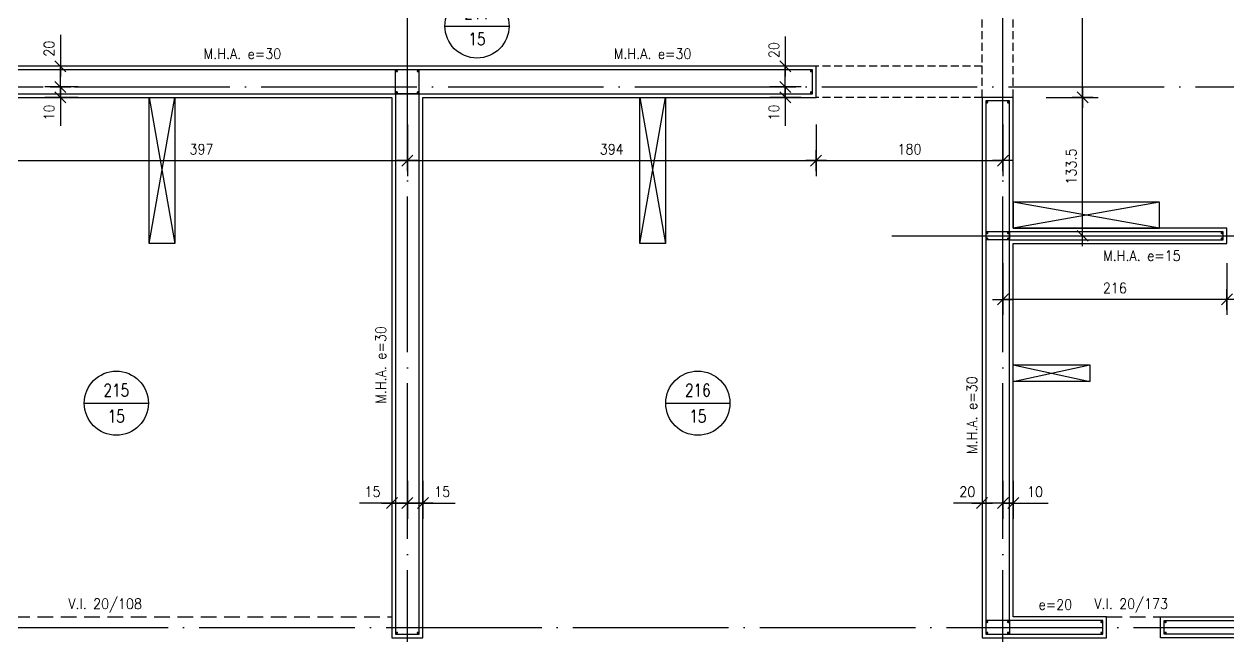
# Model space of a CAD drawing. Extents: x 2771 to 11885, y 4059 to 11529.
# Drawn here: x 5699 to 6859, y 4854 to 5444 of the extents above; entities that cross this region are included whole.
import ezdxf
from ezdxf.enums import TextEntityAlignment as Align

# ---------------------------------------------------------------- set-up
doc = ezdxf.new("R2010")
doc.units = 0
doc.header["$LTSCALE"] = 60
doc.header["$PDMODE"] = 1
for name, pattern in [('EJES', [3, 2.5, -0.25, 0, -0.25]), ('HIDDEN', [0.375, 0.25, -0.125]), ('HIDDEN2', [0.1875, 0.125, -0.0625])]:
    doc.linetypes.add(name, pattern=pattern)
doc.layers.get('0').update_dxf_attribs({"linetype": 'CONTINUOUS'})
doc.layers.get('DEFPOINTS').update_dxf_attribs({"linetype": 'CONTINUOUS'})
for name, color, linetype in [('COTAS', 3, 'CONTINUOUS'), ('CRUCES', 9, 'CONTINUOUS'), ('EJES', 1, 'EJES'), ('MALLA', 1, 'CONTINUOUS'), ('MUROS', 4, 'CONTINUOUS'), ('REFUERZOS', 3, 'HIDDEN2'), ('SHAFT', 1, 'CONTINUOUS'), ('TEXTOS', 2, 'CONTINUOUS'), ('VIGAS', 2, 'CONTINUOUS')]:
    doc.layers.add(name, color=color, linetype=linetype)
doc.layers.add('RLA-LOSAS', color=3, linetype='CONTINUOUS', lineweight=9)
doc.styles.add('COTAS', font='romans.shx', dxfattribs={"width": 0.9})
doc.styles.add('ROMANS', font='romans.shx', dxfattribs={"width": 0.9, "height": 10})
doc.dimstyles.new('50', dxfattribs={"dimtxt": 10, "dimasz": 1, "dimexe": 15, "dimexo": 0, "dimgap": 6, "dimtad": 1, "dimdec": 8, "dimdsep": 46, "dimtxsty": 'COTAS', "dimblk": '$COTA$', "dimcen": 0.09, "dimdle": 10, "dimclrd": 256, "dimclre": 256, "dimclrt": 2, "dimadec": 0, "dimazin": 0, "dimtfac": 1, "dimtdec": 8, "dimtmove": 0, "dimatfit": 2, "dimfxl": 35, "dimfxlon": 1, "dimtolj": 1, "dimarcsym": 0})

# ---------------------------------------------------------------- blocks, each defined once
blk = doc.blocks.new('$COTA$')
at = {"layer": 'COTAS'}
for p, q in [((10, 0), (-10, 0)), ((5.3, 5.3), (-5.3, -5.3)), ((0, -10), (0, 10))]:
    blk.add_line(p, q, dxfattribs=at)
blk = doc.blocks.new('*D40')
at = {"layer": 'COTAS', "lineweight": -2, "transparency": 16777216}
for p, q in [((6642.5, 5213.9), (6642.5, 5163.9)), ((6858.5, 5213.9), (6858.5, 5163.9)), ((6857.5, 5178.9), (6643.5, 5178.9))]:
    blk.add_line(p, q, dxfattribs=at)
at = {"layer": 'DEFPOINTS', "color": 0, "transparency": 16777216}
for p in [(6642.5, 5232.7), (6858.5, 5232.7), (6642.5, 5178.9)]:
    blk.add_point(p, dxfattribs=at)
at = {"layer": 'COTAS', "lineweight": -2, "transparency": 16777216, "rotation": 180}
blk.add_blockref('$COTA$', (6642.5, 5178.9), dxfattribs=at)
at = {"layer": 'COTAS', "lineweight": -2, "transparency": 16777216}
blk.add_blockref('$COTA$', (6858.5, 5178.9), dxfattribs=at)
at = {"layer": 'COTAS', "color": 2, "transparency": 16777216, "insert": (6750.5, 5189.9), "char_height": 10, "attachment_point": 5, "style": 'COTAS'}
blk.add_mtext('\\A1;216', dxfattribs=at)
blk = doc.blocks.new('*D44')
at = {"layer": 'COTAS', "lineweight": -2, "transparency": 16777216}
for p, q in [((6684.4, 5373.7), (6734.4, 5373.7)), ((6719.4, 5241.2), (6719.4, 5372.7)), ((6684.4, 5240.2), (6734.4, 5240.2))]:
    blk.add_line(p, q, dxfattribs=at)
at = {"layer": 'DEFPOINTS', "color": 0, "transparency": 16777216}
for p in [(6674.4, 5373.7), (6719.4, 5373.7), (6671.9, 5240.2)]:
    blk.add_point(p, dxfattribs=at)
at = {"layer": 'COTAS', "lineweight": -2, "transparency": 16777216}
for p, rotation in [((6719.4, 5373.7), 90), ((6719.4, 5240.2), 270)]:
    blk.add_blockref('$COTA$', p, dxfattribs=dict(at, rotation=rotation))
at = {"layer": 'COTAS', "color": 2, "transparency": 16777216, "insert": (6708.4, 5307), "char_height": 10, "attachment_point": 5, "rotation": 90, "style": 'COTAS'}
blk.add_mtext('\\A1;133.5', dxfattribs=at)
blk = doc.blocks.new('*D45')
at = {"layer": 'COTAS', "lineweight": -2, "transparency": 16777216}
for p, q in [((6684.4, 5597.7), (6734.4, 5597.7)), ((6719.4, 5374.7), (6719.4, 5596.7)), ((6684.4, 5373.7), (6734.4, 5373.7))]:
    blk.add_line(p, q, dxfattribs=at)
at = {"layer": 'DEFPOINTS', "color": 0, "transparency": 16777216}
for p in [(6674.4, 5597.7), (6719.4, 5597.7), (6674.4, 5373.7)]:
    blk.add_point(p, dxfattribs=at)
at = {"layer": 'COTAS', "lineweight": -2, "transparency": 16777216}
for p, rotation in [((6719.4, 5597.7), 90), ((6719.4, 5373.7), 270)]:
    blk.add_blockref('$COTA$', p, dxfattribs=dict(at, rotation=rotation))
at = {"layer": 'COTAS', "color": 2, "transparency": 16777216, "insert": (6708.4, 5510.7), "char_height": 10, "attachment_point": 5, "rotation": 90, "style": 'COTAS'}
blk.add_mtext('\\A1;224', dxfattribs=at)
blk = doc.blocks.new('*D56')
at = {"layer": 'COTAS', "lineweight": -2, "transparency": 16777216}
for p, q in [((5671.5, 5347.7), (5671.5, 5297.7)), ((6068.5, 5347.7), (6068.5, 5297.7)), ((5672.5, 5312.7), (6067.5, 5312.7))]:
    blk.add_line(p, q, dxfattribs=at)
at = {"layer": 'DEFPOINTS', "color": 0, "transparency": 16777216}
for p in [(5671.5, 5366.2), (6068.5, 5366.2), (6068.5, 5312.7)]:
    blk.add_point(p, dxfattribs=at)
at = {"layer": 'COTAS', "lineweight": -2, "transparency": 16777216, "rotation": 180}
blk.add_blockref('$COTA$', (5671.5, 5312.7), dxfattribs=at)
at = {"layer": 'COTAS', "lineweight": -2, "transparency": 16777216}
blk.add_blockref('$COTA$', (6068.5, 5312.7), dxfattribs=at)
at = {"layer": 'COTAS', "color": 2, "transparency": 16777216, "insert": (5870, 5323.7), "char_height": 10, "attachment_point": 5, "style": 'COTAS'}
blk.add_mtext('\\A1;397', dxfattribs=at)
blk = doc.blocks.new('*D57')
at = {"layer": 'COTAS', "lineweight": -2, "transparency": 16777216}
for p, q in [((6068.5, 5347.7), (6068.5, 5297.7)), ((6462.5, 5347.7), (6462.5, 5297.7)), ((6069.5, 5312.7), (6461.5, 5312.7))]:
    blk.add_line(p, q, dxfattribs=at)
at = {"layer": 'DEFPOINTS', "color": 0, "transparency": 16777216}
for p in [(6068.5, 5366.2), (6462.5, 5366.2), (6462.5, 5312.7)]:
    blk.add_point(p, dxfattribs=at)
at = {"layer": 'COTAS', "lineweight": -2, "transparency": 16777216, "rotation": 180}
blk.add_blockref('$COTA$', (6068.5, 5312.7), dxfattribs=at)
at = {"layer": 'COTAS', "lineweight": -2, "transparency": 16777216}
blk.add_blockref('$COTA$', (6462.5, 5312.7), dxfattribs=at)
at = {"layer": 'COTAS', "color": 2, "transparency": 16777216, "insert": (6265.5, 5323.7), "char_height": 10, "attachment_point": 5, "style": 'COTAS'}
blk.add_mtext('\\A1;394', dxfattribs=at)
blk = doc.blocks.new('*D149')
at = {"layer": 'COTAS', "lineweight": -2, "transparency": 16777216}
for p, q in [((6462.5, 5347.7), (6462.5, 5297.7)), ((6642.5, 5347.7), (6642.5, 5297.7)), ((6463.5, 5312.7), (6641.5, 5312.7))]:
    blk.add_line(p, q, dxfattribs=at)
at = {"layer": 'DEFPOINTS', "color": 0, "transparency": 16777216}
for p in [(6462.5, 5347.7), (6642.5, 5347.7), (6642.5, 5312.7)]:
    blk.add_point(p, dxfattribs=at)
at = {"layer": 'COTAS', "lineweight": -2, "transparency": 16777216, "rotation": 180}
blk.add_blockref('$COTA$', (6462.5, 5312.7), dxfattribs=at)
at = {"layer": 'COTAS', "lineweight": -2, "transparency": 16777216}
blk.add_blockref('$COTA$', (6642.5, 5312.7), dxfattribs=at)
at = {"layer": 'COTAS', "color": 2, "transparency": 16777216, "insert": (6552.5, 5323.7), "char_height": 10, "attachment_point": 5, "style": 'COTAS'}
blk.add_mtext('\\A1;180', dxfattribs=at)
blk = doc.blocks.new('*D156')
at = {"layer": 'COTAS', "lineweight": -2, "transparency": 16777216}
for p, q in [((5734.1, 5384.7), (5734.1, 5385.7)), ((5751.1, 5383.7), (5719.1, 5383.7)), ((5751.1, 5373.7), (5719.1, 5373.7)), ((5734.1, 5383.7), (5734.1, 5373.7)), ((5734.1, 5372.7), (5734.1, 5346.4))]:
    blk.add_line(p, q, dxfattribs=at)
at = {"layer": 'DEFPOINTS', "color": 0, "transparency": 16777216}
for p in [(5734.1, 5383.7), (5751.1, 5383.7), (5751.1, 5373.7)]:
    blk.add_point(p, dxfattribs=at)
at = {"layer": 'COTAS', "lineweight": -2, "transparency": 16777216}
for p, rotation in [((5734.1, 5383.7), 270), ((5734.1, 5373.7), 90)]:
    blk.add_blockref('$COTA$', p, dxfattribs=dict(at, rotation=rotation))
at = {"layer": 'COTAS', "color": 2, "transparency": 16777216, "insert": (5723.1, 5359.1), "char_height": 10, "attachment_point": 5, "rotation": 90, "style": 'COTAS'}
blk.add_mtext('\\A1;10', dxfattribs=at)
blk = doc.blocks.new('*D157')
at = {"layer": 'COTAS', "lineweight": -2, "transparency": 16777216}
for p, q in [((5734.1, 5434), (5734.1, 5403.7)), ((5752.4, 5403.7), (5719.1, 5403.7)), ((5734.1, 5384.7), (5734.1, 5402.7)), ((5751.1, 5383.7), (5719.1, 5383.7))]:
    blk.add_line(p, q, dxfattribs=at)
at = {"layer": 'DEFPOINTS', "color": 0, "transparency": 16777216}
for p in [(5734.1, 5403.7), (5752.4, 5403.7), (5751.1, 5383.7)]:
    blk.add_point(p, dxfattribs=at)
at = {"layer": 'COTAS', "lineweight": -2, "transparency": 16777216}
for p, rotation in [((5734.1, 5403.7), 90), ((5734.1, 5383.7), 270)]:
    blk.add_blockref('$COTA$', p, dxfattribs=dict(at, rotation=rotation))
at = {"layer": 'COTAS', "color": 2, "transparency": 16777216, "insert": (5723.1, 5420.7), "char_height": 10, "attachment_point": 5, "rotation": 90, "style": 'COTAS'}
blk.add_mtext('\\A1;20', dxfattribs=at)
blk = doc.blocks.new('*D158')
at = {"layer": 'COTAS', "lineweight": -2, "transparency": 16777216}
for p, q in [((6432.8, 5384.7), (6432.8, 5385.7)), ((6448.2, 5383.7), (6417.8, 5383.7)), ((6448.2, 5373.7), (6417.8, 5373.7)), ((6432.8, 5383.7), (6432.8, 5373.7)), ((6432.8, 5372.7), (6432.8, 5346.4))]:
    blk.add_line(p, q, dxfattribs=at)
at = {"layer": 'DEFPOINTS', "color": 0, "transparency": 16777216}
for p in [(6432.8, 5383.7), (6448.2, 5383.7), (6448.2, 5373.7)]:
    blk.add_point(p, dxfattribs=at)
at = {"layer": 'COTAS', "lineweight": -2, "transparency": 16777216}
for p, rotation in [((6432.8, 5383.7), 270), ((6432.8, 5373.7), 90)]:
    blk.add_blockref('$COTA$', p, dxfattribs=dict(at, rotation=rotation))
at = {"layer": 'COTAS', "color": 2, "transparency": 16777216, "insert": (6421.8, 5359.1), "char_height": 10, "attachment_point": 5, "rotation": 90, "style": 'COTAS'}
blk.add_mtext('\\A1;10', dxfattribs=at)
blk = doc.blocks.new('*D159')
at = {"layer": 'COTAS', "lineweight": -2, "transparency": 16777216}
for p, q in [((6432.8, 5432.5), (6432.8, 5403.7)), ((6449.6, 5403.7), (6417.8, 5403.7)), ((6432.8, 5384.7), (6432.8, 5402.7)), ((6448.2, 5383.7), (6417.8, 5383.7))]:
    blk.add_line(p, q, dxfattribs=at)
at = {"layer": 'DEFPOINTS', "color": 0, "transparency": 16777216}
for p in [(6432.8, 5403.7), (6449.6, 5403.7), (6448.2, 5383.7)]:
    blk.add_point(p, dxfattribs=at)
at = {"layer": 'COTAS', "lineweight": -2, "transparency": 16777216}
for p, rotation in [((6432.8, 5403.7), 90), ((6432.8, 5383.7), 270)]:
    blk.add_blockref('$COTA$', p, dxfattribs=dict(at, rotation=rotation))
at = {"layer": 'COTAS', "color": 2, "transparency": 16777216, "insert": (6421.8, 5419.3), "char_height": 10, "attachment_point": 5, "rotation": 90, "style": 'COTAS'}
blk.add_mtext('\\A1;20', dxfattribs=at)
blk = doc.blocks.new('*D227')
at = {"layer": 'COTAS', "lineweight": -2, "transparency": 16777216}
for p, q in [((6053.5, 5003.9), (6053.5, 4967.5)), ((6068.5, 5003.9), (6068.5, 4967.5)), ((6053.5, 4982.5), (6022.2, 4982.5)), ((6067.5, 4982.5), (6054.5, 4982.5))]:
    blk.add_line(p, q, dxfattribs=at)
at = {"layer": 'DEFPOINTS', "color": 0, "transparency": 16777216}
for p in [(6053.5, 5003.9), (6068.5, 5003.9), (6068.5, 4982.5)]:
    blk.add_point(p, dxfattribs=at)
at = {"layer": 'COTAS', "lineweight": -2, "transparency": 16777216, "rotation": 180}
blk.add_blockref('$COTA$', (6053.5, 4982.5), dxfattribs=at)
at = {"layer": 'COTAS', "lineweight": -2, "transparency": 16777216}
blk.add_blockref('$COTA$', (6068.5, 4982.5), dxfattribs=at)
at = {"layer": 'COTAS', "color": 2, "transparency": 16777216, "insert": (6034.9, 4993.5), "char_height": 10, "attachment_point": 5, "style": 'COTAS'}
blk.add_mtext('\\A1;15', dxfattribs=at)
blk = doc.blocks.new('*D228')
at = {"layer": 'COTAS', "lineweight": -2, "transparency": 16777216}
for p, q in [((6068.5, 5003.9), (6068.5, 4967.5)), ((6083.5, 5003.9), (6083.5, 4967.5)), ((6069.5, 4982.5), (6082.5, 4982.5)), ((6083.5, 4982.5), (6114.7, 4982.5))]:
    blk.add_line(p, q, dxfattribs=at)
at = {"layer": 'DEFPOINTS', "color": 0, "transparency": 16777216}
for p in [(6068.5, 5003.9), (6083.5, 5003.9), (6068.5, 4982.5)]:
    blk.add_point(p, dxfattribs=at)
at = {"layer": 'COTAS', "lineweight": -2, "transparency": 16777216, "rotation": 180}
blk.add_blockref('$COTA$', (6068.5, 4982.5), dxfattribs=at)
at = {"layer": 'COTAS', "lineweight": -2, "transparency": 16777216}
blk.add_blockref('$COTA$', (6083.5, 4982.5), dxfattribs=at)
at = {"layer": 'COTAS', "color": 2, "transparency": 16777216, "insert": (6102, 4993.5), "char_height": 10, "attachment_point": 5, "style": 'COTAS'}
blk.add_mtext('\\A1;15', dxfattribs=at)
blk = doc.blocks.new('*D233')
at = {"layer": 'COTAS', "lineweight": -2, "transparency": 16777216}
for p, q in [((6642.5, 5003.9), (6642.5, 4967.5)), ((6652.5, 5003.9), (6652.5, 4967.5)), ((6641.5, 4982.5), (6640.5, 4982.5)), ((6642.5, 4982.5), (6652.5, 4982.5)), ((6653.5, 4982.5), (6686.2, 4982.5))]:
    blk.add_line(p, q, dxfattribs=at)
at = {"layer": 'DEFPOINTS', "color": 0, "transparency": 16777216}
for p in [(6642.5, 5003.9), (6652.5, 5003.9), (6642.5, 4982.5)]:
    blk.add_point(p, dxfattribs=at)
at = {"layer": 'COTAS', "lineweight": -2, "transparency": 16777216}
blk.add_blockref('$COTA$', (6642.5, 4982.5), dxfattribs=at)
at = {"layer": 'COTAS', "lineweight": -2, "transparency": 16777216, "rotation": 180}
blk.add_blockref('$COTA$', (6652.5, 4982.5), dxfattribs=at)
at = {"layer": 'COTAS', "color": 2, "transparency": 16777216, "insert": (6673.5, 4993.5), "char_height": 10, "attachment_point": 5, "style": 'COTAS'}
blk.add_mtext('\\A1;10', dxfattribs=at)
blk = doc.blocks.new('*D234')
at = {"layer": 'COTAS', "lineweight": -2, "transparency": 16777216}
for p, q in [((6622.5, 5003.9), (6622.5, 4967.5)), ((6642.5, 5003.9), (6642.5, 4967.5)), ((6622.5, 4982.5), (6594.9, 4982.5)), ((6641.5, 4982.5), (6623.5, 4982.5))]:
    blk.add_line(p, q, dxfattribs=at)
at = {"layer": 'DEFPOINTS', "color": 0, "transparency": 16777216}
for p in [(6622.5, 5003.9), (6642.5, 5003.9), (6642.5, 4982.5)]:
    blk.add_point(p, dxfattribs=at)
at = {"layer": 'COTAS', "lineweight": -2, "transparency": 16777216, "rotation": 180}
blk.add_blockref('$COTA$', (6622.5, 4982.5), dxfattribs=at)
at = {"layer": 'COTAS', "lineweight": -2, "transparency": 16777216}
blk.add_blockref('$COTA$', (6642.5, 4982.5), dxfattribs=at)
at = {"layer": 'COTAS', "color": 2, "transparency": 16777216, "insert": (6608.2, 4993.5), "char_height": 10, "attachment_point": 5, "style": 'COTAS'}
blk.add_mtext('\\A1;20', dxfattribs=at)
blk = doc.blocks.new('LOSA')
at = {"color": 6, "linetype": 'Continuous'}
blk.add_line((-30.9, 0), (30.9, 0), dxfattribs=at)
at = {"color": 3, "linetype": 'Continuous'}
blk.add_circle((0, 0), 30.9, dxfattribs=at)
at = {"color": 2, "style": 'COTAS', "width": 0.8}
for tag, p in [('NUMERO', (0, 12.5)), ('E', (0, -12.5))]:
    blk.add_attdef(tag, text='', height=12, dxfattribs=at).set_placement(p, align=Align.MIDDLE)
at = {"layer": 'RLA-LOSAS', "style": 'COTAS', "flags": 1}
blk.add_attdef('DIRVER', text='', height=8.09, rotation=90, dxfattribs=at).set_placement((-30.5, 40), align=Align.MIDDLE)
at = {"layer": 'RLA-LOSAS', "linetype": 'ByBlock', "style": 'COTAS', "flags": 1}
blk.add_attdef('CUAVER', text='', height=8.09, rotation=90, dxfattribs=at).set_placement((-49.7, -4.9), align=Align.MIDDLE)
at = {"layer": 'RLA-LOSAS', "style": 'COTAS', "flags": 1}
blk.add_attdef('DIRHOR', text='', height=8.09, dxfattribs=at).set_placement((37.9, -29.3), align=Align.MIDDLE)
at = {"layer": 'RLA-LOSAS', "linetype": 'ByBlock', "style": 'COTAS', "flags": 1}
blk.add_attdef('CUAHOR', text='', height=8.09, dxfattribs=at).set_placement((-9.4, -47.7), align=Align.MIDDLE)
at = {"layer": 'RLA-LOSAS', "style": 'COTAS', "width": 0.7, "flags": 1}
blk.add_attdef('CONTRAFLECHA', text='', height=10, dxfattribs=at).set_placement((0, -67.5), align=Align.MIDDLE)

msp = doc.modelspace()

# ---------------------------------------------------------------- linework, layer by layer
at = {"layer": 'CRUCES'}
for p, q in [((5819.45585631, 5232.70691493), (5844.45585631, 5373.70691493)), ((5819.45585631, 5373.70691493), (5844.45585631, 5232.70691493)), ((6292.45585631, 5232.70691493), (6317.45585631, 5373.70691493)), ((6292.45585631, 5373.70691493), (6317.45585631, 5232.70691493)), ((6793.45585631, 5247.70691493), (6652.45585631, 5272.70691493)), ((6793.45585631, 5272.70691493), (6652.45585631, 5247.70691493)), ((6652.45585631, 5099.70691493), (6726.45585631, 5115.70691493)), ((6652.45585631, 5115.70691493), (6726.45585631, 5099.70691493))]:
    msp.add_line(p, q, dxfattribs=at)
at = {"layer": 'EJES'}
for points in [[(6068.45585631, 4407.70691493), (6068.45585631, 6873.70691493)], [(6642.45585631, 4407.70691493), (6642.45585631, 6873.70691493)], [(3946.45585631, 5383.70691493), (7044.95585631, 5383.70691493)], [(3946.45585631, 5383.70691493), (7044.95585631, 5383.70691493)], [(6535.49981843, 5240.20691493), (7044.95585631, 5240.20691493)], [(3346.45585631, 4862.70691493), (7642.45585631, 4862.70691493)]]:
    msp.add_lwpolyline(points, dxfattribs=at)
at = {"layer": 'MALLA'}
for p, q in [((6056.95585631, 5377.20691493), (6056.95585631, 5400.20691493)), ((6079.95585631, 5377.20691493), (6079.95585631, 5400.20691493)), ((6056.95585631, 5377.20691493), (6079.95585631, 5377.20691493)), ((6079.95585631, 5377.20691493), (6056.95585631, 5377.20691493)), ((6648.95585631, 5244.20691493), (6625.95585631, 5244.20691493)), ((6648.95585631, 5236.20691493), (6625.95585631, 5236.20691493)), ((6648.95585631, 5236.20691493), (6648.95585631, 5244.20691493)), ((6648.95585631, 5244.20691493), (6648.95585631, 5236.20691493)), ((6648.95585631, 4869.20691493), (6625.95585631, 4869.20691493)), ((6648.95585631, 4869.20691493), (6648.95585631, 4856.20691493))]:
    msp.add_line(p, q, dxfattribs=at)
for points in [[(5674.95585631, 5377.20691493), (6056.95585631, 5377.20691493), (6056.95585631, 4856.20691493), (6079.95585631, 4856.20691493), (6079.95585631, 5377.20691493), (6458.95585631, 5377.20691493), (6458.95585631, 5400.20691493), (5674.95585631, 5400.20691493)], [(6648.95585631, 5236.20691493), (6854.95585631, 5236.20691493), (6854.95585631, 5244.20691493), (6648.95585631, 5244.20691493), (6648.95585631, 5370.20691493), (6625.95585631, 5370.20691493), (6625.95585631, 4856.20691493), (6738.95585631, 4856.20691493), (6738.95585631, 4869.20691493), (6648.95585631, 4869.20691493)], [(7193.95585631, 4908.20691493), (7193.95585631, 4856.20691493), (6797.95585631, 4856.20691493), (6797.95585631, 4869.20691493), (7180.95585631, 4869.20691493), (7180.95585631, 4908.20691493)]]:
    msp.add_lwpolyline(points, close=True, dxfattribs=at)
for points in [[(6057.58085631, 5398.95691493, 1.25, 1.25, -1), (6058.83085631, 5398.95691493, 1.25, 1.25, -1)], [(6078.08085631, 5398.95691493, 1.25, 1.25, -1), (6079.33085631, 5398.95691493, 1.25, 1.25, -1)], [(6457.08085631, 5398.95691493, 1.25, 1.25, -1), (6458.33085631, 5398.95691493, 1.25, 1.25, -1)], [(6057.58085631, 5378.45691493, 1.25, 1.25, -1), (6058.83085631, 5378.45691493, 1.25, 1.25, -1)], [(6057.58085631, 5378.45691493, 1.25, 1.25, -1), (6058.83085631, 5378.45691493, 1.25, 1.25, -1)], [(6078.08085631, 5378.45691493, 1.25, 1.25, -1), (6079.33085631, 5378.45691493, 1.25, 1.25, -1)], [(6078.08085631, 5378.45691493, 1.25, 1.25, -1), (6079.33085631, 5378.45691493, 1.25, 1.25, -1)], [(6457.08085631, 5378.45691493, 1.25, 1.25, -1), (6458.33085631, 5378.45691493, 1.25, 1.25, -1)], [(6626.58085631, 5368.95691493, 1.25, 1.25, -1), (6627.83085631, 5368.95691493, 1.25, 1.25, -1)], [(6647.08085631, 5368.95691493, 1.25, 1.25, -1), (6648.33085631, 5368.95691493, 1.25, 1.25, -1)], [(6626.58085631, 5242.95691493, 1.25, 1.25, -1), (6627.83085631, 5242.95691493, 1.25, 1.25, -1)], [(6626.58085631, 5237.45691493, 1.25, 1.25, -1), (6627.83085631, 5237.45691493, 1.25, 1.25, -1)], [(6647.08085631, 5242.95691493, 1.25, 1.25, -1), (6648.33085631, 5242.95691493, 1.25, 1.25, -1)], [(6647.08085631, 5242.95691493, 1.25, 1.25, -1), (6648.33085631, 5242.95691493, 1.25, 1.25, -1)], [(6647.08085631, 5237.45691493, 1.25, 1.25, -1), (6648.33085631, 5237.45691493, 1.25, 1.25, -1)], [(6647.08085631, 5237.45691493, 1.25, 1.25, -1), (6648.33085631, 5237.45691493, 1.25, 1.25, -1)], [(6853.08085631, 5242.95691493, 1.25, 1.25, -1), (6854.33085631, 5242.95691493, 1.25, 1.25, -1)], [(6853.08085631, 5237.45691493, 1.25, 1.25, -1), (6854.33085631, 5237.45691493, 1.25, 1.25, -1)], [(6626.58085631, 4867.95691493, 1.25, 1.25, -1), (6627.83085631, 4867.95691493, 1.25, 1.25, -1)], [(6647.08085631, 4867.95691493, 1.25, 1.25, -1), (6648.33085631, 4867.95691493, 1.25, 1.25, -1)], [(6737.08085631, 4867.95691493, 1.25, 1.25, -1), (6738.33085631, 4867.95691493, 1.25, 1.25, -1)], [(6798.58085631, 4867.95691493, 1.25, 1.25, -1), (6799.83085631, 4867.95691493, 1.25, 1.25, -1)], [(6057.58085631, 4857.45691493, 1.25, 1.25, -1), (6058.83085631, 4857.45691493, 1.25, 1.25, -1)], [(6078.08085631, 4857.45691493, 1.25, 1.25, -1), (6079.33085631, 4857.45691493, 1.25, 1.25, -1)], [(6626.58085631, 4857.45691493, 1.25, 1.25, -1), (6627.83085631, 4857.45691493, 1.25, 1.25, -1)], [(6647.08085631, 4857.45691493, 1.25, 1.25, -1), (6648.33085631, 4857.45691493, 1.25, 1.25, -1)], [(6737.08085631, 4857.45691493, 1.25, 1.25, -1), (6738.33085631, 4857.45691493, 1.25, 1.25, -1)], [(6798.58085631, 4857.45691493, 1.25, 1.25, -1), (6799.83085631, 4857.45691493, 1.25, 1.25, -1)]]:
    msp.add_lwpolyline(points, format="xyseb", close=True, dxfattribs=at)
at = {"layer": 'MUROS'}
for points in [[(5671.45585631, 5373.70691493), (6053.45585631, 5373.70691493), (6053.45585631, 4852.70691493), (6083.45585631, 4852.70691493), (6083.45585631, 5373.70691493), (6462.45585631, 5373.70691493), (6462.45585631, 5403.70691493), (5671.45585631, 5403.70691493)], [(6652.45585631, 5232.70691493), (6858.45585631, 5232.70691493), (6858.45585631, 5247.70691493), (6652.45585631, 5247.70691493), (6652.45585631, 5373.70691493), (6622.45585631, 5373.70691493), (6622.45585631, 4852.70691493), (6742.45585631, 4852.70691493), (6742.45585631, 4872.70691493), (6652.45585631, 4872.70691493)], [(7197.45585631, 4911.70691493), (7197.45585631, 4852.70691493), (6794.45585631, 4852.70691493), (6794.45585631, 4872.70691493), (7177.45585631, 4872.70691493), (7177.45585631, 4911.70691493)]]:
    msp.add_lwpolyline(points, close=True, dxfattribs=at)
at = {"layer": 'REFUERZOS'}
for p, q in [((6622.45585631, 5373.70691493), (6622.45585631, 5587.70691493)), ((6652.45585631, 5373.70691493), (6652.45585631, 5587.70691493)), ((6622.45585631, 5403.70691493), (6462.45585631, 5403.70691493)), ((6622.45585631, 5373.70691493), (6462.45585631, 5373.70691493))]:
    msp.add_line(p, q, dxfattribs=at)
at = {"layer": 'SHAFT'}
for points in [[(5819.45585631, 5373.70691493), (5844.45585631, 5373.70691493), (5844.45585631, 5232.70691493), (5819.45585631, 5232.70691493)], [(6292.45585631, 5373.70691493), (6317.45585631, 5373.70691493), (6317.45585631, 5232.70691493), (6292.45585631, 5232.70691493)], [(6652.45585631, 5247.70691493), (6793.45585631, 5247.70691493), (6793.45585631, 5272.70691493), (6652.45585631, 5272.70691493)], [(6652.45585631, 5115.70691493), (6726.45585631, 5115.70691493), (6726.45585631, 5099.70691493), (6652.45585631, 5099.70691493)]]:
    msp.add_lwpolyline(points, close=True, dxfattribs=at)
at = {"layer": 'VIGAS', "linetype": 'HIDDEN'}
for p, q in [((5509.45585631, 4872.70691493), (6053.45585631, 4872.70691493)), ((6742.45585631, 4872.70691493), (6794.45585631, 4872.70691493))]:
    msp.add_line(p, q, dxfattribs=at)

# ---------------------------------------------------------------- block references
for p, values in [((6135.56172369, 5442.49665451), {'NUMERO': '211', 'E': '15'}), ((5787.8757314, 5078.85494108), {'NUMERO': '215', 'E': '15'}), ((6348.48155295, 5078.85494108), {'NUMERO': '216', 'E': '15'})]:
    msp.add_blockref('LOSA', p).add_auto_attribs(values)

# ---------------------------------------------------------------- texts
at = {"layer": 'TEXTOS', "style": 'ROMANS', "width": 0.9}
for s, p in [('M.H.A. e=30', (5909.46157097, 5415.70691493)), ('M.H.A. e=30', (6304.87340147, 5415.70691493)), ('M.H.A. e=15', (6776.54010127, 5221.07216985)), ('V.I. 20/108', (5777.12116881, 4884.70691493)), ('e=20', (6693.09896347, 4884.70691493)), ('V.I. 20/173', (6766.21365005, 4884.70691493))]:
    msp.add_text(s, height=10, dxfattribs=at).set_placement(p, align=Align.MIDDLE)
for p in [(6042.87950924, 5115.70691493), (6612.64855466, 5067.32512115)]:
    msp.add_text('M.H.A. e=30', height=10, rotation=90, dxfattribs=at).set_placement(p, align=Align.MIDDLE)

# ---------------------------------------------------------------- dimensions: what is measured, and where the dimension line sits
at = {"layer": 'COTAS'}
for base, p1, p2, picture, middle in [((6719.4478095153, 5597.7069149326), (6674.3807487176, 5373.7069149326), (6674.3807487176, 5597.7069149326), '*D45', (6719.4478095153, 5510.7069149326)), ((5734.0952766509, 5403.7069149326), (5751.0517751926, 5383.7069149326), (5752.4095627626, 5403.7069149326), '*D157', (5734.0952766509, 5420.6655761536)), ((6432.7785593465, 5403.7069149326), (6448.2350578881, 5383.7069149326), (6449.5928454582, 5403.7069149326), '*D159', (6432.7785593465, 5419.2604959956))]:
    dim = msp.add_linear_dim(base=base, p1=p1, p2=p2, angle=90, dimstyle='50', override={"dimtmove": 1}, dxfattribs=at)
    dim.commit()
    dim.dimension.update_dxf_attribs({"geometry": picture, "text_midpoint": middle, "dimtype": 160})
for base, p1, p2, angle, picture, middle in [((5734.0952766509, 5383.7069149326), (5751.0517751926, 5373.7069149326), (5751.0517751926, 5383.7069149326), 90, '*D156', (5734.0952766509, 5359.0640577897)), ((6432.7785593465, 5383.7069149326), (6448.2350578881, 5373.7069149326), (6448.2350578881, 5383.7069149326), 90, '*D158', (6432.7785593465, 5359.0640577897)), ((6068.4558563143, 4982.4736514138), (6083.4558563143, 5003.9301499555), (6068.4558563143, 5003.9301499555), 180, '*D228', (6102.0272848858, 4982.4736514138)), ((6642.4558563143, 4982.4736514138), (6652.4558563143, 5003.9301499555), (6642.4558563143, 5003.9301499555), 180, '*D233', (6673.5272848858, 4982.4736514138))]:
    dim = msp.add_linear_dim(base=base, p1=p1, p2=p2, angle=angle, dimstyle='50', dxfattribs=at)
    dim.commit()
    dim.dimension.update_dxf_attribs({"geometry": picture, "text_midpoint": middle, "dimtype": 160})
dim = msp.add_linear_dim(base=(6719.4478095153, 5373.7069149326), p1=(6671.8807487176, 5240.2069149326), p2=(6674.3807487176, 5373.7069149326), angle=90, dimstyle='50', dxfattribs=at)
dim.commit()
dim.dimension.update_dxf_attribs({"geometry": '*D44', "text_midpoint": (6708.4478095153, 5306.9569149326)})
for base, p1, p2, picture, middle in [((6068.4558563143, 5312.6611446475), (5671.4558563143, 5366.2069149326), (6068.4558563143, 5366.2069149326), '*D56', (5869.9558563143, 5323.6611446475)), ((6462.4558563143, 5312.6611446475), (6068.4558563143, 5366.2069149326), (6462.4558563143, 5366.2069149326), '*D57', (6265.4558563143, 5323.6611446475))]:
    dim = msp.add_linear_dim(base=base, p1=p1, p2=p2, angle=180, dimstyle='50', override={"dimtmove": 1}, dxfattribs=at)
    dim.commit()
    dim.dimension.update_dxf_attribs({"geometry": picture, "text_midpoint": middle})
for base, p1, p2, picture, middle in [((6642.4558563143, 5312.6611446475), (6462.4558563143, 5347.6611446475), (6642.4558563143, 5347.6611446475), '*D149', (6552.4558563143, 5323.6611446475)), ((6642.4558563143, 5178.8720471538), (6858.4558563143, 5232.7069149326), (6642.4558563143, 5232.7069149326), '*D40', (6750.4558563143, 5189.8720471538))]:
    dim = msp.add_linear_dim(base=base, p1=p1, p2=p2, dimstyle='50', dxfattribs=at)
    dim.commit()
    dim.dimension.update_dxf_attribs({"geometry": picture, "text_midpoint": middle})
for base, p1, p2, picture, middle in [((6068.4558563143, 4982.4736514138), (6053.4558563143, 5003.9301499555), (6068.4558563143, 5003.9301499555), '*D227', (6034.8844277429, 4982.4736514138)), ((6642.4558563143, 4982.4736514138), (6622.4558563143, 5003.9301499555), (6642.4558563143, 5003.9301499555), '*D234', (6608.1701420286, 4982.4736514138))]:
    dim = msp.add_linear_dim(base=base, p1=p1, p2=p2, dimstyle='50', dxfattribs=at)
    dim.commit()
    dim.dimension.update_dxf_attribs({"geometry": picture, "text_midpoint": middle, "dimtype": 160})

doc.saveas('drawing.dxf')
